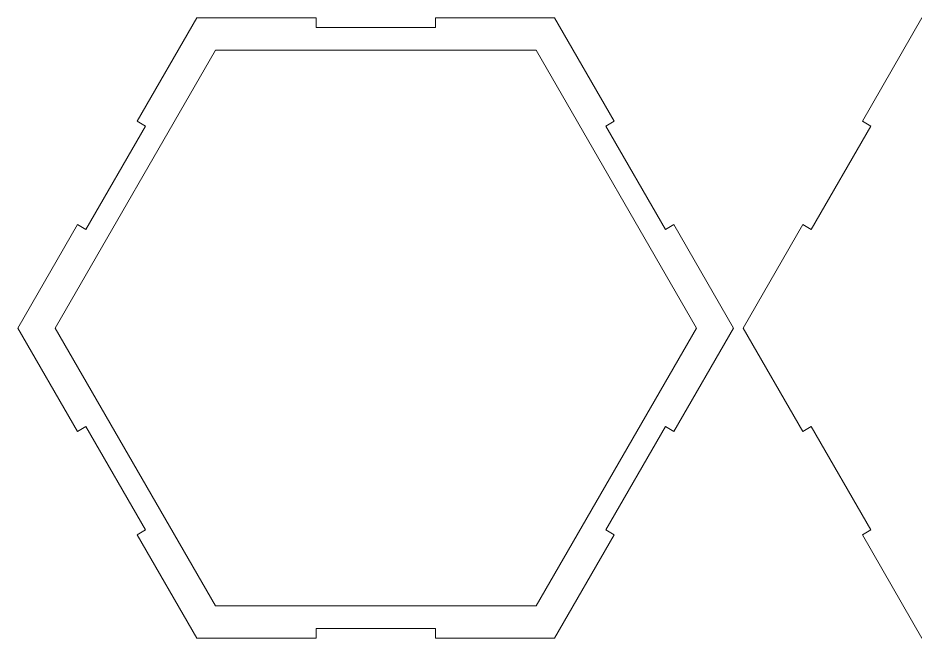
# Model space of a CAD drawing. Header units: millimetres. Extents: x -1990 to 1990, y -412 to 412.
# Drawn here: x 1151.9 to 1431.3, y 173.4 to 366.4 of the extents above; entities that cross this region are included whole.
import ezdxf

# ---------------------------------------------------------------- set-up
doc = ezdxf.new("R2010")
doc.units = ezdxf.units.MM
doc.header["$MEASUREMENT"] = 0
doc.layers.add('Camada 1', color=7, linetype='Continuous')

msp = doc.modelspace()

# ---------------------------------------------------------------- linework, layer by layer
at = {"layer": 'Camada 1', "color": 250, "lineweight": 9}
for points, knots in [([(1170.4815, 302.0283), (1170.4815, 302.0283), (1151.9101, 269.8616), (1151.9101, 269.8616), (1151.9101, 269.8616), (1151.9101, 269.8616), (1170.4815, 237.6949), (1170.4815, 237.6949), (1170.4815, 237.6949), (1170.4815, 237.6949), (1173.0796, 239.1949), (1173.0796, 239.1949), (1173.0796, 239.1949), (1173.0796, 239.1949), (1191.651, 207.0283), (1191.651, 207.0283), (1191.651, 207.0283), (1191.651, 207.0283), (1189.053, 205.5283), (1189.053, 205.5283), (1189.053, 205.5283), (1189.053, 205.5283), (1207.6244, 173.3616), (1207.6244, 173.3616), (1207.6244, 173.3616), (1207.6244, 173.3616), (1244.7673, 173.3616), (1244.7673, 173.3616), (1244.7673, 173.3616), (1244.7673, 173.3616), (1244.7673, 176.3616), (1244.7673, 176.3616), (1244.7673, 176.3616), (1244.7673, 176.3616), (1281.9101, 176.3616), (1281.9101, 176.3616), (1281.9101, 176.3616), (1281.9101, 176.3616), (1281.9101, 173.3616), (1281.9101, 173.3616), (1281.9101, 173.3616), (1281.9101, 173.3616), (1319.053, 173.3616), (1319.053, 173.3616), (1319.053, 173.3616), (1319.053, 173.3616), (1337.6244, 205.5283), (1337.6244, 205.5283), (1337.6244, 205.5283), (1337.6244, 205.5283), (1335.0264, 207.0283), (1335.0264, 207.0283), (1335.0264, 207.0283), (1335.0264, 207.0283), (1353.5978, 239.1949), (1353.5978, 239.1949), (1353.5978, 239.1949), (1353.5978, 239.1949), (1356.1959, 237.6949), (1356.1959, 237.6949), (1356.1959, 237.6949), (1356.1959, 237.6949), (1374.7673, 269.8616), (1374.7673, 269.8616), (1374.7673, 269.8616), (1374.7673, 269.8616), (1356.1959, 302.0283), (1356.1959, 302.0283), (1356.1959, 302.0283), (1356.1959, 302.0283), (1353.5978, 300.5283), (1353.5978, 300.5283), (1353.5978, 300.5283), (1353.5978, 300.5283), (1335.0264, 332.6949), (1335.0264, 332.6949), (1335.0264, 332.6949), (1335.0264, 332.6949), (1337.6244, 334.1949), (1337.6244, 334.1949), (1337.6244, 334.1949), (1337.6244, 334.1949), (1319.053, 366.3616), (1319.053, 366.3616), (1319.053, 366.3616), (1319.053, 366.3616), (1281.9101, 366.3616), (1281.9101, 366.3616), (1281.9101, 366.3616), (1281.9101, 366.3616), (1281.9101, 363.3616), (1281.9101, 363.3616), (1281.9101, 363.3616), (1281.9101, 363.3616), (1244.7673, 363.3616), (1244.7673, 363.3616), (1244.7673, 363.3616), (1244.7673, 363.3616), (1244.7673, 366.3616), (1244.7673, 366.3616), (1244.7673, 366.3616), (1244.7673, 366.3616), (1207.6244, 366.3616), (1207.6244, 366.3616), (1207.6244, 366.3616), (1207.6244, 366.3616), (1189.053, 334.1949), (1189.053, 334.1949), (1189.053, 334.1949), (1189.053, 334.1949), (1191.651, 332.6949), (1191.651, 332.6949), (1191.651, 332.6949), (1191.651, 332.6949), (1173.0796, 300.5283), (1173.0796, 300.5283), (1173.0796, 300.5283), (1173.0796, 300.5283), (1170.4815, 302.0283), (1170.4815, 302.0283)], [0, 0, 0, 0, 0.03225806, 0.03225806, 0.03225806, 0.03225806, 0.06451613, 0.06451613, 0.06451613, 0.06451613, 0.09677419, 0.09677419, 0.09677419, 0.09677419, 0.12903226, 0.12903226, 0.12903226, 0.12903226, 0.16129032, 0.16129032, 0.16129032, 0.16129032, 0.19354839, 0.19354839, 0.19354839, 0.19354839, 0.22580645, 0.22580645, 0.22580645, 0.22580645, 0.25806452, 0.25806452, 0.25806452, 0.25806452, 0.29032258, 0.29032258, 0.29032258, 0.29032258, 0.32258065, 0.32258065, 0.32258065, 0.32258065, 0.35483871, 0.35483871, 0.35483871, 0.35483871, 0.38709677, 0.38709677, 0.38709677, 0.38709677, 0.41935484, 0.41935484, 0.41935484, 0.41935484, 0.4516129, 0.4516129, 0.4516129, 0.4516129, 0.48387097, 0.48387097, 0.48387097, 0.48387097, 0.51612903, 0.51612903, 0.51612903, 0.51612903, 0.5483871, 0.5483871, 0.5483871, 0.5483871, 0.58064516, 0.58064516, 0.58064516, 0.58064516, 0.61290323, 0.61290323, 0.61290323, 0.61290323, 0.64516129, 0.64516129, 0.64516129, 0.64516129, 0.67741935, 0.67741935, 0.67741935, 0.67741935, 0.70967742, 0.70967742, 0.70967742, 0.70967742, 0.74193548, 0.74193548, 0.74193548, 0.74193548, 0.77419355, 0.77419355, 0.77419355, 0.77419355, 0.80645161, 0.80645161, 0.80645161, 0.80645161, 0.83870968, 0.83870968, 0.83870968, 0.83870968, 0.87096774, 0.87096774, 0.87096774, 0.87096774, 0.90322581, 0.90322581, 0.90322581, 0.90322581, 0.93548387, 0.93548387, 0.93548387, 0.93548387, 1, 1, 1, 1]), ([(1470.6245, 366.3616), (1470.6245, 366.3616), (1433.4816, 366.3616), (1433.4816, 366.3616), (1433.4816, 366.3616), (1433.4816, 366.3616), (1414.9102, 334.1949), (1414.9102, 334.1949), (1414.9102, 334.1949), (1414.9102, 334.1949), (1417.5082, 332.6949), (1417.5082, 332.6949), (1417.5082, 332.6949), (1417.5082, 332.6949), (1398.9368, 300.5283), (1398.9368, 300.5283), (1398.9368, 300.5283), (1398.9368, 300.5283), (1396.3387, 302.0283), (1396.3387, 302.0283), (1396.3387, 302.0283), (1396.3387, 302.0283), (1377.7673, 269.8616), (1377.7673, 269.8616), (1377.7673, 269.8616), (1377.7673, 269.8616), (1396.3387, 237.6949), (1396.3387, 237.6949), (1396.3387, 237.6949), (1396.3387, 237.6949), (1398.9368, 239.1949), (1398.9368, 239.1949), (1398.9368, 239.1949), (1398.9368, 239.1949), (1417.5082, 207.0283), (1417.5082, 207.0283), (1417.5082, 207.0283), (1417.5082, 207.0283), (1414.9102, 205.5283), (1414.9102, 205.5283), (1414.9102, 205.5283), (1414.9102, 205.5283), (1433.4816, 173.3616), (1433.4816, 173.3616), (1433.4816, 173.3616), (1433.4816, 173.3616), (1470.6245, 173.3616), (1470.6245, 173.3616), (1470.6245, 173.3616), (1470.6245, 173.3616), (1470.6245, 176.3616), (1470.6245, 176.3616), (1470.6245, 176.3616), (1470.6245, 176.3616), (1507.7673, 176.3616), (1507.7673, 176.3616), (1507.7673, 176.3616), (1507.7673, 176.3616), (1507.7673, 173.3616), (1507.7673, 173.3616), (1507.7673, 173.3616), (1507.7673, 173.3616), (1544.9102, 173.3616), (1544.9102, 173.3616), (1544.9102, 173.3616), (1544.9102, 173.3616), (1563.4816, 205.5283), (1563.4816, 205.5283), (1563.4816, 205.5283), (1563.4816, 205.5283), (1560.8836, 207.0283), (1560.8836, 207.0283), (1560.8836, 207.0283), (1560.8836, 207.0283), (1579.455, 239.1949), (1579.455, 239.1949), (1579.455, 239.1949), (1579.455, 239.1949), (1582.0531, 237.6949), (1582.0531, 237.6949), (1582.0531, 237.6949), (1582.0531, 237.6949), (1600.6245, 269.8616), (1600.6245, 269.8616), (1600.6245, 269.8616), (1600.6245, 269.8616), (1582.0531, 302.0283), (1582.0531, 302.0283), (1582.0531, 302.0283), (1582.0531, 302.0283), (1579.455, 300.5283), (1579.455, 300.5283), (1579.455, 300.5283), (1579.455, 300.5283), (1560.8836, 332.6949), (1560.8836, 332.6949), (1560.8836, 332.6949), (1560.8836, 332.6949), (1563.4816, 334.1949), (1563.4816, 334.1949), (1563.4816, 334.1949), (1563.4816, 334.1949), (1544.9102, 366.3616), (1544.9102, 366.3616), (1544.9102, 366.3616), (1544.9102, 366.3616), (1507.7673, 366.3616), (1507.7673, 366.3616), (1507.7673, 366.3616), (1507.7673, 366.3616), (1507.7673, 363.3616), (1507.7673, 363.3616), (1507.7673, 363.3616), (1507.7673, 363.3616), (1470.6245, 363.3616), (1470.6245, 363.3616), (1470.6245, 363.3616), (1470.6245, 363.3616), (1470.6245, 366.3616), (1470.6245, 366.3616)], [0, 0, 0, 0, 0.03225806, 0.03225806, 0.03225806, 0.03225806, 0.06451613, 0.06451613, 0.06451613, 0.06451613, 0.09677419, 0.09677419, 0.09677419, 0.09677419, 0.12903226, 0.12903226, 0.12903226, 0.12903226, 0.16129032, 0.16129032, 0.16129032, 0.16129032, 0.19354839, 0.19354839, 0.19354839, 0.19354839, 0.22580645, 0.22580645, 0.22580645, 0.22580645, 0.25806452, 0.25806452, 0.25806452, 0.25806452, 0.29032258, 0.29032258, 0.29032258, 0.29032258, 0.32258065, 0.32258065, 0.32258065, 0.32258065, 0.35483871, 0.35483871, 0.35483871, 0.35483871, 0.38709677, 0.38709677, 0.38709677, 0.38709677, 0.41935484, 0.41935484, 0.41935484, 0.41935484, 0.4516129, 0.4516129, 0.4516129, 0.4516129, 0.48387097, 0.48387097, 0.48387097, 0.48387097, 0.51612903, 0.51612903, 0.51612903, 0.51612903, 0.5483871, 0.5483871, 0.5483871, 0.5483871, 0.58064516, 0.58064516, 0.58064516, 0.58064516, 0.61290323, 0.61290323, 0.61290323, 0.61290323, 0.64516129, 0.64516129, 0.64516129, 0.64516129, 0.67741935, 0.67741935, 0.67741935, 0.67741935, 0.70967742, 0.70967742, 0.70967742, 0.70967742, 0.74193548, 0.74193548, 0.74193548, 0.74193548, 0.77419355, 0.77419355, 0.77419355, 0.77419355, 0.80645161, 0.80645161, 0.80645161, 0.80645161, 0.83870968, 0.83870968, 0.83870968, 0.83870968, 0.87096774, 0.87096774, 0.87096774, 0.87096774, 0.90322581, 0.90322581, 0.90322581, 0.90322581, 0.93548387, 0.93548387, 0.93548387, 0.93548387, 1, 1, 1, 1]), ([(1163.4571, 269.8616), (1163.4571, 269.8616), (1213.3979, 356.3616), (1213.3979, 356.3616), (1213.3979, 356.3616), (1213.3979, 356.3616), (1313.2795, 356.3616), (1313.2795, 356.3616), (1313.2795, 356.3616), (1313.2795, 356.3616), (1363.2203, 269.8616), (1363.2203, 269.8616), (1363.2203, 269.8616), (1363.2203, 269.8616), (1313.2795, 183.3616), (1313.2795, 183.3616), (1313.2795, 183.3616), (1313.2795, 183.3616), (1213.3979, 183.3616), (1213.3979, 183.3616), (1213.3979, 183.3616), (1213.3979, 183.3616), (1163.4571, 269.8616), (1163.4571, 269.8616)], [0, 0, 0, 0, 0.14285714, 0.14285714, 0.14285714, 0.14285714, 0.28571429, 0.28571429, 0.28571429, 0.28571429, 0.42857143, 0.42857143, 0.42857143, 0.42857143, 0.57142857, 0.57142857, 0.57142857, 0.57142857, 0.71428571, 0.71428571, 0.71428571, 0.71428571, 1, 1, 1, 1])]:
    msp.add_open_spline(points, degree=3, knots=knots, dxfattribs=at)

doc.saveas('drawing.dxf')
